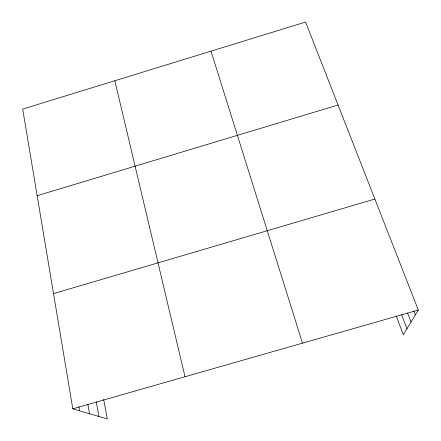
<?xml version="1.0" encoding="UTF-8"?>
<svg xmlns="http://www.w3.org/2000/svg" width="441" height="441" viewBox="0 0 441 441"><rect width="100%" height="100%" fill="white"/><g stroke="black" fill="none" stroke-linecap="round" stroke-linejoin="round"><path stroke-width="0.66" d="M103.685 399.485L107.306 418.95L72.787 408.829L22.684 109.092L305.591 22.05L418.316 310.029L403.311 334.719L396.294 316.081M37.16 195.699L338.065 105.013M53.526 293.612L374.878 199.051M72.787 408.829L418.316 310.029M413.867 311.087L415.35 314.907M407.578 313.027L411.029 322.018M401.591 314.62L406.949 328.727M211.019 51.15L302.487 343.148M114.836 80.742L185.022 376.741M96.232 401.74L98.911 416.491M87.858 404.325L89.517 413.735M78.895 406.773L79.589 410.825"/></g></svg>
